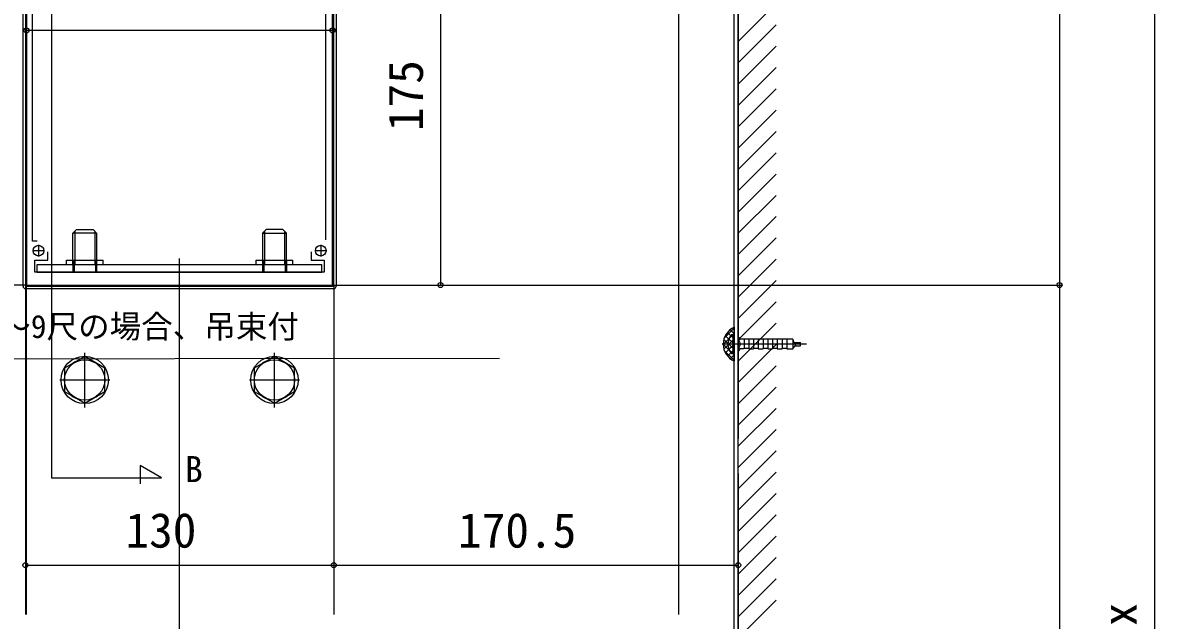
# Model space of a CAD drawing. Units: millimetres, scale not verified. Extents: x -873 to 877, y -1304 to 1297.
# Drawn here: x -189.3 to 287.9, y -672.5 to -420.5 of the extents above; entities that cross this region are included whole.
import ezdxf
from ezdxf.enums import TextEntityAlignment as Align

# ---------------------------------------------------------------- set-up
doc = ezdxf.new("R2010")
doc.units = ezdxf.units.MM
doc.header["$LTSCALE"] = 8
for name, color, linetype in [('0-2_USER1', 3, 'Continuous'), ('0-3_YKK_11', 7, 'Continuous'), ('0-5_YKK_12', 2, 'Continuous'), ('0-6_YKK_13', 4, 'Continuous'), ('0-7_YKK_D', 6, 'Continuous'), ('0-9_YSS_K', 3, 'Continuous')]:
    doc.layers.add(name, color=color, linetype=linetype)
doc.styles.add('ＭＳ ゴシック', font='')
doc.styles.get('ＭＳ ゴシック').set_extended_font_data('MS Gothic')

msp = doc.modelspace()

# ---------------------------------------------------------------- linework, layer by layer
at = {"layer": '0-3_YKK_11'}
for p, q in [((-61.6, -368.147), (-61.6, -512.147)), ((-182.6, -514.147), (-182.6, -519.147)), ((-63.6, -514.147), (-63.6, -519.147)), ((-185.1, -516.647), (-180.1, -516.647)), ((-66.1, -516.647), (-61.1, -516.647))]:
    msp.add_line(p, q, dxfattribs=at)
msp.add_lwpolyline([(-58.6, -531.147), (-58.6, -356.147), (-109.1, -356.147), (-187.6, -369.989), (-187.6, -531.147)], close=True, dxfattribs=at)
for points in [[(-183.094, -512.647), (-185.1, -512.647), (-185.1, -375.133), (-152.887, -369.453), (-152.348, -372.506)], [(-67.6, -517.141), (-67.6, -520.647), (-62.1, -520.647), (-62.1, -525.647), (-184.1, -525.647), (-184.1, -520.647), (-178.6, -520.647), (-178.6, -517.141)]]:
    msp.add_lwpolyline(points, dxfattribs=at)
at = {"layer": '0-5_YKK_12'}
for p, q in [((-177.155, -217.58), (-177.155, -612.407)), ((-58.973, -269.147), (-58.548, -531.147)), ((87.4, -670.113), (87.4, -269.147)), ((110.7, -803.369), (110.7, -269.147)), ((112.4, -828.369), (112.4, -269.147)), ((-187.6, -670.113), (-187.6, -374.662)), ((-123.1, -1119.6), (-123.1, -519.947)), ((-188.1, -531.147), (-188.1, -670.113)), ((141.2, -556.07), (105.6, -556.07))]:
    msp.add_line(p, q, dxfattribs=at)
for points in [[(-222.1, -374.662), (-187.6, -374.662), (-187.6, -531.147)], [(-188.1, -531.147), (-58.1, -531.147), (-58.1, -670.113)], [(-177.155, -612.407), (-130.793, -612.407), (-139.689, -607.271), (-139.689, -614.979)]]:
    msp.add_lwpolyline(points, dxfattribs=at)
at = {"layer": '0-6_YKK_13'}
for p, q in [((-58.1, -531.647), (-58.1, -355.647)), ((-57.1, -355.647), (-57.1, -531.647)), ((-189.1, -531.647), (-189.1, -369.504)), ((-188.1, -369.489), (-188.1, -531.647)), ((-168.1, -509.246), (-166.6, -507.746)), ((-168.1, -522.247), (-168.1, -509.246)), ((-158.1, -509.246), (-168.1, -509.246)), ((-167.29, -508.436), (-167.29, -522.247)), ((-166.6, -507.746), (-159.6, -507.746)), ((-158.1, -509.246), (-159.6, -507.746)), ((-158.91, -508.436), (-158.91, -522.247)), ((-158.1, -509.246), (-158.1, -522.247)), ((-88.1, -509.246), (-86.6, -507.746)), ((-88.1, -509.246), (-88.1, -522.247)), ((-88.1, -509.246), (-78.1, -509.246)), ((-87.29, -508.436), (-87.29, -522.247)), ((-79.6, -507.746), (-86.6, -507.746)), ((-78.1, -509.246), (-79.6, -507.746)), ((-78.91, -508.436), (-78.91, -522.247)), ((-78.1, -522.247), (-78.1, -509.246)), ((-183.1, -522.447), (-63.1, -522.447)), ((-183.1, -525.647), (-183.1, -522.447)), ((-168.1, -520.647), (-168.1, -525.647)), ((-167.6, -520.647), (-167.6, -525.647)), ((-158.6, -520.647), (-158.6, -525.647)), ((-158.1, -520.647), (-158.1, -525.647)), ((-155.4, -522.447), (-155.4, -520.647)), ((-88.1, -520.647), (-88.1, -525.647)), ((-87.6, -520.647), (-87.6, -525.647)), ((-78.6, -520.647), (-78.6, -525.647)), ((-78.1, -520.647), (-78.1, -525.647)), ((-75.4, -522.447), (-75.4, -520.647)), ((-63.1, -525.647), (-63.1, -522.447)), ((-183.1, -525.647), (-63.1, -525.647)), ((-188.1, -531.647), (-58.1, -531.647)), ((-188.1, -532.647), (-58.1, -532.647)), ((106.102, -556.228), (110.7, -551.629)), ((106.512, -553.572), (110.7, -549.384)), ((110.7, -556.137), (107, -552.437)), ((110.7, -553.892), (107.9, -551.093)), ((110.7, -551.647), (109.035, -549.982)), ((110.2, -552.07), (110.2, -560.07)), ((110.7, -549.402), (110.406, -549.108)), ((110.7, -548.969), (110.7, -563.171)), ((110.7, -552.596), (110.7, -559.545)), ((112.4, -553.069), (112.4, -559.072)), ((110.7, -560.627), (106.1, -556.028)), ((110.7, -558.382), (106.367, -554.049)), ((106.392, -558.182), (110.7, -553.874)), ((107.041, -559.779), (110.7, -556.119)), ((135.4, -553.999), (113.289, -553.999)), ((114.9, -557.999), (113.29, -557.999)), ((114.9, -553.999), (114.9, -557.999)), ((114.9, -557.746), (116.9, -557.746)), ((116.9, -553.999), (116.9, -557.999)), ((116.9, -557.999), (118.9, -557.999)), ((118.9, -553.999), (118.9, -557.999)), ((118.9, -557.746), (120.9, -557.746)), ((120.9, -553.999), (120.9, -557.999)), ((120.9, -557.999), (122.9, -557.999)), ((122.9, -553.999), (122.9, -557.999)), ((122.9, -557.746), (124.9, -557.746)), ((124.9, -553.999), (124.9, -557.999)), ((124.9, -557.999), (126.9, -557.999)), ((126.9, -553.999), (126.9, -557.999)), ((126.9, -557.746), (128.9, -557.746)), ((128.9, -553.999), (128.9, -557.999)), ((128.9, -557.999), (130.9, -557.999)), ((130.9, -553.999), (130.9, -557.999)), ((130.9, -557.746), (132.9, -557.746)), ((132.9, -553.999), (132.9, -557.999)), ((135.989, -555.32), (138.7, -555.32)), ((136.314, -556.82), (138.7, -556.82)), ((138.7, -556.82), (138.7, -555.32)), ((-163.1, -582.768), (-163.1, -559.681)), ((-83.1, -582.768), (-83.1, -559.681)), ((110.7, -562.873), (106.575, -558.748)), ((107.953, -561.111), (110.7, -558.364)), ((109.1, -562.209), (110.7, -560.61)), ((110.484, -563.071), (110.7, -562.855)), ((-173.582, -571.147), (-152.486, -571.147)), ((-154.504, -570.897), (-154.604, -570.897)), ((-154.504, -571.397), (-154.604, -571.397)), ((-93.582, -571.147), (-72.486, -571.147)), ((-74.504, -570.897), (-74.604, -570.897)), ((-74.504, -571.397), (-74.604, -571.397))]:
    msp.add_line(p, q, dxfattribs=at)
for points in [[(-170.8, -522.447), (-170.8, -520.647), (-155.4, -520.647)], [(-90.8, -522.447), (-90.8, -520.647), (-75.4, -520.647)], [(132.9, -553.999), (132.9, -557.999), (135.4, -557.999)], [(135.4, -553.999), (135.4, -557.999), (136.699, -556.324)]]:
    msp.add_lwpolyline(points, dxfattribs=at)
for points in [[(-163.1, -561.332), (-171.6, -566.24), (-171.6, -576.055), (-163.1, -580.962), (-154.6, -576.055), (-154.6, -566.24)], [(-83.1, -561.332), (-91.6, -566.24), (-91.6, -576.055), (-83.1, -580.962), (-74.6, -576.055), (-74.6, -566.24)]]:
    msp.add_lwpolyline(points, close=True, dxfattribs=at)
for centre, radius in [((-182.6, -516.647), 2.25), ((-182.6, -516.655), 2.25), ((-63.6, -516.647), 2.25), ((-63.6, -516.655), 2.25), ((-163.1, -571.147), 10), ((-163.1, -571.147), 8.5), ((-83.1, -571.147), 10), ((-83.1, -571.147), 8.5)]:
    msp.add_circle(centre, radius, dxfattribs=at)
for centre, radius, start, end in [((-188.1, -531.647), 1, 180, 270), ((-58.1, -531.647), 1, 270, 0), ((113.881, -556.07), 7.781, 114.13128, 245.86872), ((113.881, -556.07), 5.781, 141.23368, 218.76632), ((110.289, -553.351), 1.284, 93.95305, 135.45011), ((110.154, -552.615), 0.547, 2.00957, 85.14364), ((111.653, -554.673), 1.77, 22.39651, 65.02984), ((110.942, -551.791), 3.223, 296.90312, 316.75815), ((111.844, -555.999), 1.445, 292.61982, 67.38018), ((111.063, -557.052), 2.419, 303.55538, 336.96749), ((110.943, -560.207), 3.223, 43.25158, 63.10661), ((141.885, -551.901), 6.816, 197.92197, 220.45022), ((110.289, -558.789), 1.284, 224.54989, 266.04695), ((110.154, -559.526), 0.547, 274.85636, 357.99043), ((-163.1, -571.147), 8.6, 111.25399, 128.74601), ((-163.1, -571.147), 8.6, 51.25399, 68.74601), ((-83.1, -571.147), 8.6, 111.25399, 128.74601), ((-83.1, -571.147), 8.6, 51.25399, 68.74601), ((-163.1, -571.147), 8.6, 171.25399, 188.74601), ((-163.1, -571.147), 8.6, 1.66581, 8.74601), ((-163.1, -571.147), 8.6, 351.25399, 358.33419), ((-83.1, -571.147), 8.6, 171.25399, 188.74601), ((-83.1, -571.147), 8.6, 1.66581, 8.74601), ((-83.1, -571.147), 8.6, 351.25399, 358.33419), ((-163.1, -571.147), 8.6, 231.25399, 248.74601), ((-163.1, -571.147), 8.6, 291.25399, 308.74601), ((-83.1, -571.147), 8.6, 231.25399, 248.74601), ((-83.1, -571.147), 8.6, 291.25399, 308.74601)]:
    msp.add_arc(centre, radius, start, end, dxfattribs=at)
at = {"layer": '0-7_YKK_D'}
for p, q in [((247.9, -224.147), (247.9, -531.147)), ((287.9, -224.147), (287.9, -1117.1)), ((-13.1, -356.147), (-13.1, -531.147)), ((-187.6, -473.329), (-187.6, -422.794)), ((-58.6, -423.794), (-187.6, -423.794)), ((-58.6, -486.478), (-58.6, -422.794)), ((-188.3, -531.147), (-205.763, -531.147)), ((-57.9, -531.147), (-12.1, -531.147)), ((-57.9, -531.147), (248.9, -531.147)), ((-57.9, -531.147), (248.9, -531.147)), ((247.9, -531.147), (247.9, -833.369)), ((112.4, -611.536), (112.4, -650.253)), ((-188.1, -617.998), (-188.1, -650.253)), ((-58.1, -617.749), (-58.1, -650.253)), ((-58.1, -617.749), (-58.1, -650.253)), ((-188.1, -649.253), (-58.1, -649.253)), ((-58.1, -649.253), (112.4, -649.253))]:
    msp.add_line(p, q, dxfattribs=at)
msp.add_lwpolyline([(-338.056, -468.877), (-335.346, -472.215), (-262.261, -562.205), (11.778, -561.937)], dxfattribs=at)
for centre in [(-187.6, -423.794), (-58.6, -423.794), (-13.1, -531.147), (247.9, -531.147), (247.9, -531.147), (-188.1, -649.253), (-58.1, -649.253), (-58.1, -649.253), (112.4, -649.253)]:
    msp.add_circle(centre, 1.075, dxfattribs=at)
at = {"layer": '0-9_YSS_K'}
for p, q in [((112.4, -208.308), (112.4, -596.001)), ((112.4, -428.512), (128.4, -412.512)), ((112.4, -437.492), (128.4, -421.492)), ((112.4, -446.473), (128.4, -430.473)), ((112.4, -455.453), (128.4, -439.453)), ((112.4, -464.433), (128.4, -448.433)), ((112.4, -473.413), (128.4, -457.413)), ((112.4, -482.394), (128.4, -466.394)), ((112.4, -491.374), (128.4, -475.374)), ((112.4, -500.354), (128.4, -484.354)), ((112.4, -509.334), (128.4, -493.334)), ((112.4, -518.315), (128.4, -502.315)), ((112.4, -527.295), (128.4, -511.295)), ((112.4, -536.275), (128.4, -520.275)), ((112.4, -545.256), (128.4, -529.256)), ((112.4, -554.236), (128.4, -538.236)), ((112.4, -563.216), (128.4, -547.216)), ((112.4, -572.196), (128.4, -556.196)), ((112.4, -581.177), (128.4, -565.177)), ((112.4, -590.157), (128.4, -574.157)), ((112.4, -599.137), (128.4, -583.137)), ((112.4, -608.117), (128.4, -592.117)), ((112.4, -617.098), (128.4, -601.098)), ((112.4, -626.078), (128.4, -610.078)), ((112.4, -635.058), (128.4, -619.058)), ((112.4, -644.038), (128.4, -628.038)), ((112.4, -653.019), (128.4, -637.019)), ((112.4, -661.999), (128.4, -645.999)), ((112.4, -670.979), (128.4, -654.979)), ((112.4, -679.959), (128.4, -663.959))]:
    msp.add_line(p, q, dxfattribs=at)
msp.add_lwpolyline([(112.4, -610.536), (112.4, -1117.1), (128.4, -1117.1)], dxfattribs=at)

# ---------------------------------------------------------------- texts
at = {"layer": '0-2_USER1', "style": 'ＭＳ ゴシック'}
msp.add_text('B', height=11, dxfattribs=at).set_placement((-120.828, -617.527), align=Align.BOTTOM_LEFT)
at = {"layer": '0-7_YKK_D', "style": 'ＭＳ ゴシック'}
for s, p in [('175', (-16.1, -466.261)), ('Hmax', (284.9, -704.942))]:
    msp.add_text(s, height=14.66, rotation=90, dxfattribs=at).set_placement(p, align=Align.BOTTOM_LEFT)
for s, height, p in [('呼称奥行8～9尺の場合、吊束付', 9.751, (-258.969, -556.408)), ('130', 14.66, (-145.941, -646.253)), ('170.5', 14.66, (-5.691, -646.253))]:
    msp.add_text(s, height=height, dxfattribs=at).set_placement(p, align=Align.BOTTOM_LEFT)

doc.saveas('drawing.dxf')
